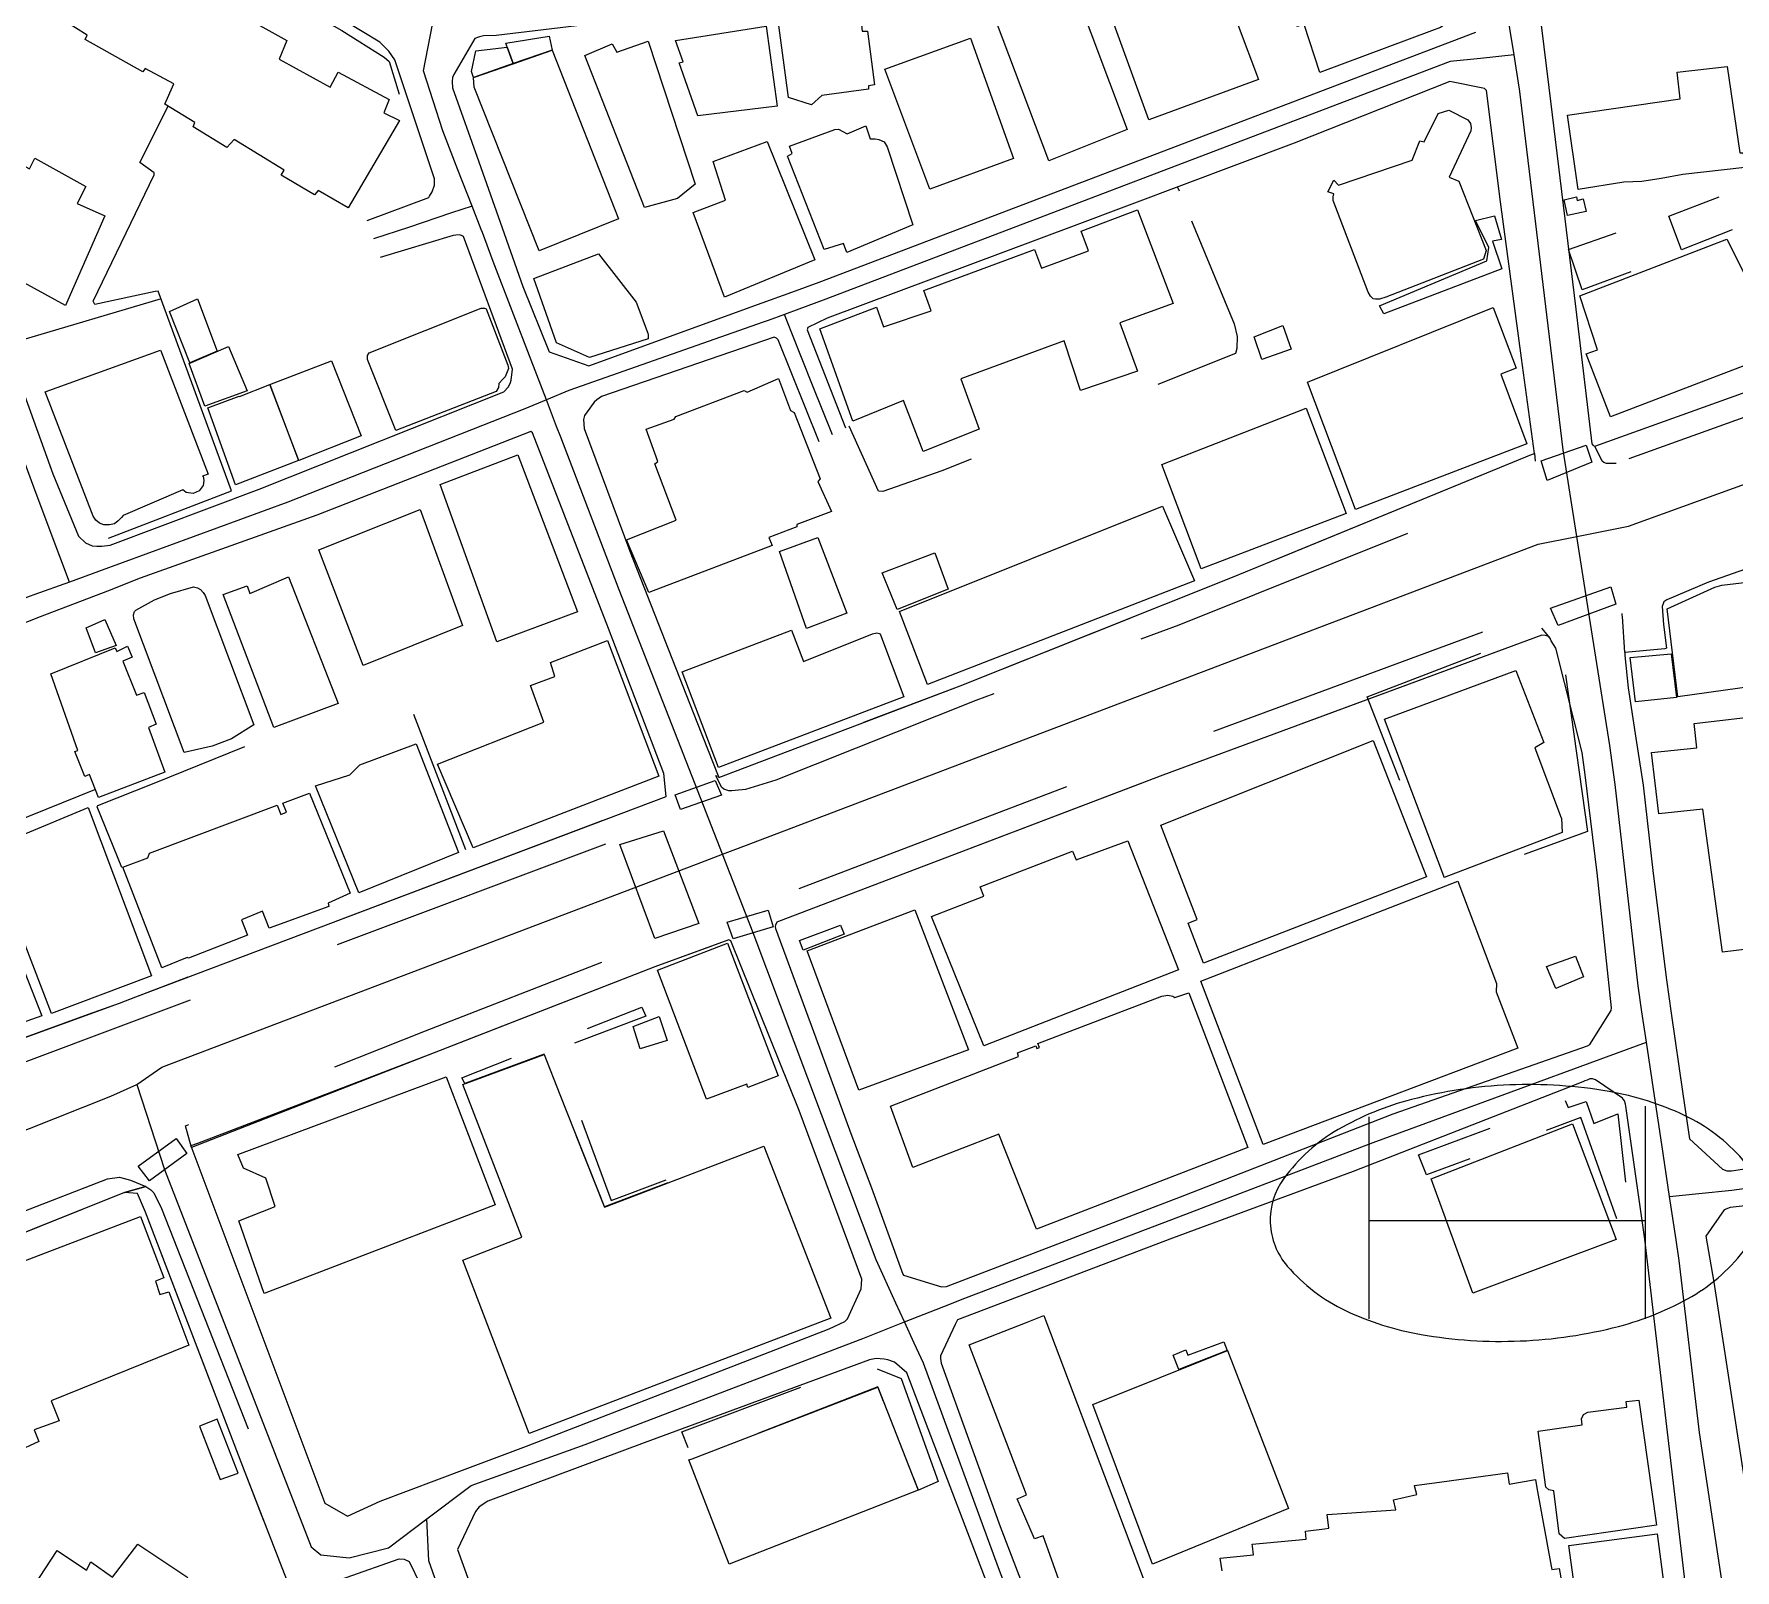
# Model space of a CAD drawing. Header units: millimetres. Extents: x 198785 to 203305, y 542885 to 545889.
# Drawn here: x 201039.1 to 201255.7, y 543061.4 to 543257 of the extents above; entities that cross this region are included whole.
import ezdxf

# ---------------------------------------------------------------- set-up
doc = ezdxf.new("R2010")
doc.units = ezdxf.units.MM
for name, pattern in [('FENCE_25K', [54.3, 28.7, -9.2, -16.4]), ('HIDDEN_BULD_25K', [28.8, 18.4, -10.4]), ('HIDDEN_IN_25K', [56.5, 36.5, -20])]:
    doc.linetypes.add(name, pattern=pattern)
for name, color, linetype in [('A0013114', 253, 'Continuous'), ('A0013117', 253, 'Continuous'), ('A0023214', 253, 'Continuous'), ('A0023217', 253, 'Continuous'), ('A0033324', 253, 'Continuous'), ('A0043325', 253, 'Continuous'), ('B0014111', 253, 'Continuous'), ('B0014112', 253, 'Continuous'), ('B0014113', 253, 'Continuous'), ('B0014115', 253, 'Continuous'), ('B0014116', 253, 'Continuous'), ('B0014118', 253, 'Continuous'), ('B0014511', 253, 'Continuous'), ('B0024120', 253, 'Continuous'), ('C0076117', 253, 'Continuous'), ('F0047224', 253, 'Continuous')]:
    doc.layers.add(name, color=color, linetype=linetype)

# ---------------------------------------------------------------- blocks, each defined once
blk = doc.blocks.new('B0014511')
at = {"layer": 'B0014511'}
blk.add_lwpolyline([(-31.17, -1.27, 0.169014), (-29, -6.77, 0.105159), (-21.57, -12.43, 0.067248), (-11.97, -15.47, 0.053397), (0.67, -16.3, 0.053397), (13.19, -14.44, 0.067248), (22.51, -10.63, 0.105159), (29.45, -4.38, 0.169014), (31.17, 1.27, 0.169014), (29, 6.77, 0.105159), (21.57, 12.43, 0.067248), (11.97, 15.47, 0.053397), (-0.67, 16.3, 0.053397), (-13.19, 14.44, 0.067248), (-22.51, 10.63, 0.105159), (-29.45, 4.38, 0.169014)], format="xyb", close=True, dxfattribs=at)
for points in [[(16.58, 13.62), (16.58, -13.46)], [(-18.64, 12.26), (-18.64, -13.46)], [(-18.64, -0.94), (16.58, -0.94)]]:
    blk.add_lwpolyline(points, dxfattribs=at)

msp = doc.modelspace()

# ---------------------------------------------------------------- linework, layer by layer
at = {"layer": 'A0013114'}
for points in [[(201237.9, 543204.53), (201258.96, 543212.08), (201269.59, 543216.37), (201271.02, 543217), (201271.82, 543217.5), (201272.31, 543217.99), (201272.82, 543218.74), (201273.15, 543219.39), (201273.18, 543219.82), (201273.29, 543220.59), (201273.3, 543220.9), (201273.02, 543226.31), (201271.32, 543249.03), (201268.18, 543278.81)], [(201109.08, 543207.93), (201109.16, 543206.78), (201114.99, 543191.15), (201123.54, 543169.42), (201126.32, 543162.34), (201157.06, 543174.02), (201191.76, 543187.82), (201229.83, 543203.44), (201230.19, 543203.6)], [(201009.39, 543119.04), (201009.64, 543119.04), (201024.47, 543124.35), (201046.06, 543132.18), (201050, 543133.61), (201052.09, 543134.42), (201119.62, 543159.92), (201119.34, 543162.85), (201112.28, 543181.31), (201102.58, 543206.22)], [(201295.36, 543118.33), (201294.93, 543119.89), (201289.92, 543141.27), (201285.33, 543165.38), (201280.63, 543189.41), (201279.55, 543191.29), (201278.77, 543191.85), (201276.53, 543192.9), (201273.96, 543192.98), (201271.05, 543192.76), (201269.44, 543192.38), (201257.82, 543189.12), (201252.39, 543187.18), (201247.05, 543184.95), (201246.69, 543184.68), (201246.45, 543184.11)], [(201231.13, 543180.44), (201182.88, 543162.63), (201133.94, 543143.99), (201133.73, 543143.89), (201133.54, 543143.54)], [(201127.85, 543141.55), (201127.59, 543141.64), (201118.17, 543138.21), (201090.08, 543127.27), (201059.93, 543115.73), (201059.08, 543115.43)], [(201052.3, 543109.34), (201050.64, 543109.47), (201026.85, 543099.97), (200993.03, 543086.72), (200967.52, 543076.89)]]:
    msp.add_lwpolyline(points, dxfattribs=at)
at = {"layer": 'A0013117'}
for points in [[(201081.53, 543233.26), (201089.41, 543236.18), (201089.49, 543236.35), (201089.84, 543236.9), (201090.11, 543237.75), (201090.11, 543238.14), (201090.1, 543238.56), (201085.08, 543253.72), (201084.32, 543254.8), (201083.16, 543255.97), (201076.42, 543260.05), (201040.03, 543280.85), (201038.82, 543281.31)], [(201268.18, 543278.81), (201267.83, 543279.1), (201267.28, 543279.12), (201252.34, 543277.29), (201232.11, 543274.89), (201229.49, 543272.27), (201229.4, 543271.94), (201231.08, 543258.11), (201232.04, 543250.2), (201235.47, 543221.95), (201237.52, 543204.8), (201237.7, 543204.59), (201237.9, 543204.53)], [(201118.19, 543259.21), (201097.99, 543256.82), (201096.35, 543256.77), (201095.85, 543256.64), (201095.7, 543256.58), (201095.24, 543256.42), (201092.6, 543251.84), (201092.43, 543251.47), (201092.36, 543250.94), (201092.43, 543250.14), (201095.76, 543240.73), (201098.48, 543233.05), (201101.38, 543224.85), (201104.73, 543216.55), (201109.78, 543214.74), (201131.84, 543222.76), (201135.62, 543224.13), (201139.12, 543225.41), (201222.74, 543257.24)], [(201230.19, 543203.6), (201228.57, 543215.72), (201225.86, 543235.61), (201224.1, 543249.81), (201223.84, 543250.07), (201219.41, 543250.95), (201199.59, 543243.09), (201171.6, 543232.57), (201140.11, 543220.81), (201137.68, 543219.63), (201137.56, 543219.33), (201142.46, 543206.84)], [(201033.87, 543222.09), (201041.51, 543201), (201044.78, 543193.04), (201045.65, 543192.21), (201046.51, 543191.82), (201047.1, 543191.77), (201047.77, 543191.77), (201048.82, 543191.9), (201067.78, 543199.04), (201098.94, 543211.44), (201099.55, 543212.07), (201099.81, 543212.64), (201099.86, 543212.92), (201100.04, 543214.34), (201093.81, 543231.23), (201093.57, 543231.34), (201093.29, 543231.42), (201092.85, 543231.4), (201092.51, 543231.34), (201083.19, 543228.54)], [(201139.12, 543205.06), (201133.89, 543218.06), (201133.67, 543218.26), (201133.36, 543218.41), (201111.37, 543210.86), (201110.8, 543210.42), (201110.45, 543210.12), (201109.56, 543208.87), (201109.21, 543208.42), (201109.08, 543207.93)], [(201102.58, 543206.22), (201102.4, 543206.39), (201075.12, 543195.72), (201052.65, 543187.69), (201048.46, 543186.07), (201039.9, 543182.77), (201036.45, 543181.44)], [(201246.45, 543184.11), (201246.64, 543181.82), (201247.01, 543178.78), (201246.79, 543178.71), (201241.73, 543178.26), (201241.71, 543177.88), (201242.14, 543173.74), (201243.12, 543167.33), (201244.07, 543161.35), (201245.32, 543150.09), (201247, 543136.56), (201247.61, 543132.34), (201249.11, 543122.04), (201249.94, 543116.32), (201254.16, 543112.45), (201254.71, 543112.24), (201255.3, 543112.24), (201295.36, 543118.33)], [(201133.54, 543143.54), (201133.52, 543143.37), (201133.54, 543143.09), (201138.67, 543129.2), (201143.13, 543116.98), (201145.77, 543110.06), (201149.76, 543099.09), (201149.84, 543098.95), (201154.67, 543097.49), (201155.32, 543097.52), (201185.69, 543109.13), (201212.22, 543119.52), (201236.95, 543128.15), (201237.24, 543128.32), (201239.96, 543132.66), (201240.03, 543133.01), (201238.19, 543150.19), (201237.37, 543156.79), (201236.66, 543162.66), (201236.29, 543165.52), (201232.92, 543178.78), (201232.35, 543179.74), (201232.21, 543180.04), (201231.9, 543180.31), (201231.56, 543180.42), (201231.13, 543180.44)], [(201059.08, 543115.43), (201076.16, 543069.95), (201079.05, 543068.28), (201083.18, 543070.18), (201094.01, 543074.26), (201101.82, 543077.2), (201140.38, 543092.13), (201142.39, 543093.06), (201142.7, 543093.39), (201144.44, 543097.24), (201144.51, 543097.8), (201144.54, 543098.46), (201136.57, 543119.94), (201127.85, 543141.55)], [(201237.24, 543123.94), (201236.92, 543123.8), (201236.6, 543123.7), (201236.35, 543123.59), (201207.11, 543112.15), (201184.11, 543103.68), (201156.73, 543093.27), (201156.42, 543092.7), (201154.58, 543088.67), (201154.56, 543088.37), (201154.64, 543087.76), (201162.15, 543066.94), (201170.62, 543044.91)], [(201249.38, 543059.81), (201244.25, 543103.55), (201241.83, 543120.5), (201241.79, 543120.72), (201241.67, 543121.14), (201241.42, 543121.49), (201237.99, 543123.84), (201237.61, 543123.94), (201237.24, 543123.94)], [(201296.93, 543112.73), (201265.86, 543108.78), (201255.13, 543107.57), (201254.36, 543107.28), (201252.04, 543103.94), (201253.04, 543098.08), (201257.29, 543070.54), (201259.84, 543055.94), (201260.78, 543049.78), (201262.01, 543041.65), (201262.13, 543040.8), (201263.88, 543028.22), (201265.8, 543014.09), (201266.69, 543008.45), (201267.12, 543007.18), (201267.75, 543006.29), (201268.03, 543005.9), (201268.39, 543005.54), (201268.62, 543005.29), (201269, 543005.07), (201269.51, 543004.81)], [(201058.8, 542994.32), (201103.95, 543012.08), (201104.59, 543012.44), (201105.06, 543012.88), (201105.54, 543016.15), (201105.51, 543016.94), (201098.39, 543034.87), (201098.15, 543035.13), (201097.57, 543035.15), (201093.83, 543036.84), (201090.64, 543046.33), (201085.35, 543058.28), (201084.97, 543058.36), (201084.52, 543058.4), (201073.29, 543055.05), (201065.72, 543074.61), (201053.3, 543107), (201052.3, 543109.34)], [(201146.35, 543088.34), (201145.52, 543088.16), (201116.8, 543077.62), (201096.92, 543070.19), (201095.82, 543069.46), (201095.32, 543068.85), (201093.04, 543064.01), (201096.64, 543054.06)], [(201161.73, 543056.46), (201151.76, 543082.64), (201150.26, 543086.54), (201148.72, 543087.89), (201147.87, 543088.16), (201147.4, 543088.28), (201146.35, 543088.34)]]:
    msp.add_lwpolyline(points, dxfattribs=at)
at = {"layer": 'A0023214'}
msp.add_lwpolyline([(200888.35, 543063.49), (200915.35, 543073.27), (200947.72, 543084.99), (200952.59, 543086.48), (200956.6, 543087.71), (200957.51, 543087.99), (200961.96, 543088.82), (200982.78, 543096.09), (201008.46, 543105.59), (201011.19, 543106.84), (201014.06, 543107.92), (201048.9, 543121.77), (201052.21, 543123.23), (201055.4, 543125.43), (201123.48, 543151.3), (201126.79, 543152.55), (201129.52, 543153.59), (201230.66, 543192.02), (201235.61, 543193.01), (201242.18, 543194.32), (201275.84, 543206.51), (201292.2, 543212.44)], dxfattribs=at)
at = {"layer": 'A0023217'}
for points in [[(201227.61, 543254.33), (201227.08, 543257.69), (201226.88, 543258.94), (201224.64, 543272.01), (201223.99, 543275.84)], [(201094.92, 543235.08), (201093.1, 543239.71), (201091.16, 543244.68), (201088.72, 543252.33), (201089.88, 543258.23)], [(201227.61, 543254.33), (201223.35, 543253.9), (201219.45, 543253.49), (201139.61, 543223.11), (201136.5, 543221.96), (201134.7, 543221.3)], [(201244.47, 543128.64), (201243.9, 543132.5), (201243.4, 543135.8), (201240.47, 543161.45), (201239.8, 543166.42), (201237.36, 543181.93), (201235.61, 543193.01), (201233.87, 543204.04), (201228.29, 543250.02), (201228.26, 543250.23), (201227.61, 543254.33)], [(201094.92, 543235.08), (201092.3, 543234.21), (201086.81, 543232.38), (201082.36, 543230.9)], [(201104.36, 543210.43), (201102.43, 543215.47), (201097.6, 543228.04), (201096.23, 543231.71), (201096.07, 543232.11), (201094.92, 543235.08)], [(201043.62, 543187.22), (201042.4, 543190.45), (201039.24, 543198.84), (201031.32, 543220.41), (201030.71, 543221.47), (201030.37, 543221.86), (201010.93, 543231.79), (201009.14, 543233.12), (201005.41, 543233.01)], [(201134.7, 543221.3), (201132.62, 543220.53), (201131.98, 543220.29), (201107.21, 543211.62), (201104.36, 543210.43)], [(201140.79, 543205.95), (201138.27, 543212.3), (201135.64, 543218.91), (201134.7, 543221.3)], [(201104.36, 543210.43), (201101.62, 543209.29), (201071.45, 543197.38), (201047.32, 543188.57), (201043.62, 543187.22)], [(201149.98, 543093), (201148.88, 543095.4), (201146.36, 543100.9), (201130.69, 543142.54), (201126.79, 543152.55), (201123.31, 543161.46), (201113.64, 543186.23), (201106.19, 543205.66), (201105.67, 543207.03), (201104.36, 543210.43)], [(201043.62, 543187.22), (201039.11, 543185.57), (201038.63, 543185.4), (200994.99, 543169.11), (200992.69, 543168.04), (200988.18, 543165.94)], [(201149.98, 543093), (201155.75, 543095.27), (201157.32, 543095.89), (201184.9, 543106.4), (201209.67, 543115.84), (201240.67, 543127.24), (201244.47, 543128.64)], [(201247.42, 543108.97), (201246.43, 543115.59), (201245.5, 543121.78), (201244.47, 543128.64)], [(201247.42, 543108.97), (201251.12, 543109.36), (201255.34, 543109.8), (201282.94, 543113.59), (201296.18, 543115.41), (201311.75, 543117.81), (201327.69, 543120.49), (201358.75, 543124.93), (201366.59, 543125.93), (201370.22, 543126.46), (201374.77, 543128.14)], [(201052.21, 543123.23), (201055.74, 543112.43), (201074.43, 543064.39), (201075.64, 543063.34), (201079.27, 543062.98), (201084.26, 543064.23), (201089.12, 543067.93)], [(201256.65, 543045.36), (201255.68, 543049.42), (201255.64, 543049.68), (201251.21, 543078.94), (201248.64, 543100.81), (201248.24, 543103.48), (201247.42, 543108.97)], [(201089.12, 543067.93), (201094.79, 543072.17), (201109.31, 543077.41), (201143.43, 543090.41), (201144.66, 543090.9), (201149.98, 543093)], [(201172.92, 543033.1), (201171.84, 543035.89), (201168.61, 543044.23), (201161.94, 543061.7), (201152.38, 543087.76), (201151.21, 543090.32), (201149.98, 543093)], [(201110.07, 543012.59), (201107.8, 543017.77), (201100.71, 543035.99), (201097.68, 543039.14), (201089.38, 543062.58), (201089.12, 543067.93)]]:
    msp.add_lwpolyline(points, dxfattribs=at)
at = {"layer": 'A0033324', "linetype": 'HIDDEN_IN_25K', "flags": 128}
for points in [[(201240.6, 543202.31), (201239.61, 543202.3), (201239.4, 543202.3), (201239.02, 543202.45), (201238.81, 543202.59), (201237.9, 543204.53), (201258.96, 543212.08), (201269.59, 543216.37), (201271.02, 543217), (201271.82, 543217.5), (201272.31, 543217.99), (201272.82, 543218.74), (201273.15, 543219.39), (201273.18, 543219.82), (201273.29, 543220.59), (201273.3, 543220.9), (201273.02, 543226.31), (201271.32, 543249.03), (201268.18, 543278.81), (201267.83, 543279.1), (201270.05, 543279.15), (201270.35, 543279.06), (201271.52, 543278.75), (201271.98, 543278.29), (201272.19, 543277.8), (201272.34, 543277.48), (201275.2, 543250.37), (201275.3, 543249.39), (201277.01, 543226.56), (201277.31, 543220.9), (201277.27, 543220.21), (201277.16, 543219.39), (201277.07, 543218.27), (201276.91, 543217.96), (201276.1, 543217.01), (201275.03, 543216.09), (201273.7, 543215.14), (201272.43, 543214.34), (201270.75, 543213.6), (201260.02, 543209.28), (201257.46, 543208.36), (201240.6, 543202.31)], [(201159.05, 543172.13), (201133.58, 543161.99), (201131.37, 543161.29), (201129.71, 543160.82), (201128.43, 543160.67), (201127.98, 543160.63), (201127.6, 543160.65), (201126.95, 543160.84), (201126.65, 543161.09), (201125.94, 543162.57), (201126.32, 543162.34), (201157.06, 543174.02), (201191.76, 543187.82), (201229.83, 543203.44), (201230.19, 543203.6), (201230.41, 543201.57), (201230.49, 543200.81), (201230.48, 543200.6), (201230.25, 543200.41), (201216.21, 543194.29), (201184.9, 543181.72), (201179.51, 543179.72), (201159.05, 543172.13)], [(201283.88, 543193.79), (201284.43, 543190.83), (201289.26, 543166.14), (201293.84, 543142.1), (201299.86, 543120.81), (201299.78, 543119.98), (201299.37, 543119.8), (201295.36, 543118.33), (201294.93, 543119.89), (201289.92, 543141.27), (201285.33, 543165.38), (201280.63, 543189.41), (201279.55, 543191.29), (201278.77, 543191.85), (201276.53, 543192.9), (201273.96, 543192.98), (201271.05, 543192.76), (201269.44, 543192.38), (201257.82, 543189.12), (201252.39, 543187.18), (201247.05, 543184.95), (201246.69, 543184.68), (201246.45, 543184.11), (201246.64, 543181.82), (201247.01, 543178.78), (201246.79, 543178.71), (201241.73, 543178.26), (201241.4, 543182.81), (201241.37, 543183.02), (201241.33, 543183.68), (201241.3, 543184.46), (201241.37, 543184.88), (201241.57, 543185.35), (201241.9, 543185.8), (201242.61, 543186.38), (201243.77, 543187.08), (201245.21, 543187.64), (201251.31, 543189.98), (201256.35, 543191.78), (201256.91, 543191.98), (201268.69, 543195.29), (201270.59, 543195.74), (201276.9, 543196.6), (201279.17, 543196.54), (201281.31, 543196.17), (201283.05, 543195.19), (201283.88, 543193.79)], [(201231.09, 543181.35), (201232.21, 543180.04), (201231.9, 543180.31), (201231.56, 543180.42), (201231.13, 543180.44), (201182.88, 543162.63), (201133.94, 543143.99), (201133.73, 543143.89), (201133.55, 543145.9), (201133.81, 543146.61), (201134.02, 543147.03), (201135.26, 543147.71), (201181.81, 543165.43), (201227.5, 543182.29), (201229.11, 543182.49), (201229.75, 543182.44), (201230.72, 543181.77), (201230.9, 543181.56), (201231.09, 543181.35)], [(201047.1, 543129.53), (201012.72, 543116.56), (201010.91, 543117.66), (201009.64, 543119.04), (201024.47, 543124.35), (201050, 543133.61), (201052.09, 543134.42), (201119.62, 543159.92), (201119.81, 543159.27), (201119.9, 543158.51), (201119.92, 543158.04), (201119.88, 543157.66), (201119.81, 543157.32), (201119.56, 543156.9), (201119.15, 543156.57), (201047.1, 543129.53)], [(201090.08, 543127.27), (201059.16, 543115.23), (201058.4, 543117.97), (201071.25, 543123.05), (201088.98, 543130.06), (201117.11, 543141.02), (201122.66, 543143.04), (201124.14, 543143.41), (201125.18, 543143.43), (201126.14, 543143.27), (201126.55, 543143), (201127.15, 543142.61), (201127.59, 543141.64), (201118.17, 543138.21), (201090.08, 543127.27)], [(201053.34, 543110.25), (201051.71, 543109.78), (201050.64, 543109.47), (201026.85, 543099.97), (200993.03, 543086.72), (200967.52, 543076.89), (200965.65, 543075.61), (200965.84, 543077.26), (200966.22, 543078.19), (200966.78, 543078.97), (200967.48, 543079.77), (200968.76, 543080.78), (200976.64, 543083.89), (201006.1, 543094.96), (201030.9, 543104.43), (201048.48, 543111.23), (201049.98, 543111.42), (201051.38, 543111.06), (201053.34, 543110.25)], [(201050.64, 543109.47), (201051.71, 543109.78), (201053.34, 543110.25), (201053.98, 543109.82), (201054.38, 543109.46), (201055.36, 543107.46), (201070.74, 543068.23), (201070.75, 543067.25), (201070.55, 543066.3), (201069.77, 543064.16), (201065.72, 543074.61), (201053.3, 543107), (201052.3, 543109.34), (201050.64, 543109.47)], [(201086.91, 543062.5), (201090.12, 543055.86), (201097.57, 543035.15), (201093.83, 543036.84), (201090.64, 543046.33), (201085.35, 543058.28), (201084.97, 543058.36), (201084.52, 543058.4), (201073.29, 543055.05), (201072.12, 543058.07), (201085.63, 543062.84), (201086.24, 543062.8), (201086.91, 543062.5)]]:
    msp.add_lwpolyline(points, dxfattribs=at)
at = {"layer": 'A0043325'}
for points in [[(201237.53, 543202.47), (201231.83, 543200.14), (201231.04, 543202.63), (201236.8, 543204.63), (201237.53, 543202.47)], [(201240.57, 543184.39), (201233.22, 543181.7), (201232.25, 543183.91), (201239.95, 543186.6), (201240.57, 543184.39)], [(201126.65, 543160.09), (201121.43, 543158.27), (201120.75, 543160.14), (201125.87, 543161.95), (201126.65, 543160.09)], [(201123.79, 543143.72), (201118.19, 543141.82), (201113.73, 543153.81), (201119.28, 543155.53), (201123.79, 543143.72)], [(201133.25, 543143.32), (201128.17, 543141.78), (201127.38, 543143.92), (201132.6, 543145.42), (201133.25, 543143.32)], [(201058.59, 543114.47), (201053.8, 543110.97), (201052.39, 543112.86), (201057.2, 543116.38), (201058.59, 543114.47)]]:
    msp.add_lwpolyline(points, dxfattribs=at)
at = {"layer": 'B0014111'}
for points in [[(201219.15, 543258.45), (201218.23, 543257.84), (201217.09, 543257.4), (201202.87, 543252.08), (201200.86, 543258.19), (201199.96, 543257.96), (201197.48, 543264.61), (201197.88, 543265.01), (201197.61, 543266.58), (201220.48, 543269.23), (201221.39, 543262.82), (201221.4, 543262.07), (201221.23, 543261.18), (201220.76, 543260.21), (201220.1, 543259.3), (201219.15, 543258.45)], [(201195.04, 543251.21), (201181.08, 543246.05), (201174.99, 543262.91), (201186.25, 543264.47), (201187.25, 543265.04), (201189.88, 543265.02), (201195.04, 543251.21)], [(201178.32, 543244.85), (201168.36, 543240.87), (201161.56, 543258.83), (201171.44, 543263.19), (201178.32, 543244.85)], [(201133.75, 543247.82), (201123.65, 543246.56), (201121.27, 543253.31), (201121.79, 543253.46), (201120.79, 543256.17), (201132.36, 543257.98), (201133.75, 543247.82)], [(201163.86, 543241.16), (201153.19, 543237.24), (201147.47, 543252.53), (201158.36, 543256.48), (201163.86, 543241.16)], [(201105.11, 543254.96), (201113.54, 543233.46), (201103.44, 543229.4), (201095.15, 543250.23), (201095.09, 543251.45), (201100.15, 543253.22), (201105.11, 543254.96)], [(201254.73, 543252.85), (201256.35, 543241.85), (201256.77, 543241.86), (201257.01, 543240.02), (201249.09, 543239.13), (201246.33, 543238.59), (201243.9, 543238.23), (201241.58, 543238.15), (201235.79, 543237.18), (201234.4, 543246.65), (201248.78, 543248.73), (201248.4, 543252.13), (201254.73, 543252.85)], [(201145.03, 543245.32), (201145.6, 543243.63), (201146.22, 543243.66), (201146.72, 543243.58), (201147.37, 543243.26), (201147.77, 543242.63), (201151.05, 543232.69), (201142.61, 543229.16), (201142.19, 543230.34), (201139.73, 543229.55), (201135.07, 543241.44), (201135.67, 543241.78), (201135.34, 543242.7), (201141.12, 543244.84), (201141.56, 543244.87), (201142.66, 543244.3), (201145.03, 543245.32)], [(201222.12, 543244.66), (201219.33, 543238.77), (201220.58, 543238.27), (201224.07, 543229.45), (201223.7, 543228.32), (201211.28, 543223.5), (201210.48, 543223.24), (201209.97, 543223.22), (201209.68, 543223.28), (201209.32, 543223.62), (201209.02, 543224.14), (201204.55, 543235.81), (201204.58, 543236.26), (201204.67, 543236.65), (201203.9, 543236.89), (201204.65, 543238.39), (201205.23, 543237.74), (201214.61, 543240.92), (201215.59, 543243.4), (201216.14, 543243.25), (201217.92, 543246.89), (201219.32, 543247.31), (201221.7, 543246.05), (201222.04, 543245.59), (201222.16, 543245.06), (201222.12, 543244.66)], [(201138.56, 543228.23), (201127.07, 543223.51), (201123.05, 543234.28), (201127.17, 543235.86), (201125.62, 543240.75), (201132.47, 543243.33), (201138.56, 543228.23)], [(201226.03, 543227.1), (201211.01, 543221.37), (201210.49, 543222.39), (201224.12, 543228.11), (201224.38, 543229.82), (201222.69, 543233.26), (201225.13, 543233.86), (201226.02, 543230.82), (201224.86, 543230.6), (201226.03, 543227.1)], [(201254.7, 543230.87), (201257, 543226.35), (201258.83, 543227.09), (201259.97, 543224.2), (201258.13, 543223.17), (201260.64, 543216.19), (201239.89, 543208.26), (201236.78, 543216.27), (201238.23, 543216.79), (201235.98, 543223.65), (201254.7, 543230.87)], [(201117.32, 543218.18), (201109.85, 543215.82), (201105.67, 543217.66), (201102.75, 543225.86), (201111.01, 543228.99), (201115.8, 543222.86), (201117.3, 543218.92), (201117.31, 543218.7), (201117.32, 543218.18)], [(201062.44, 543216.6), (201058.96, 543215.11), (201056.36, 543221.67), (201059.92, 543223.27), (201062.44, 543216.6)], [(201097.96, 543211.47), (201085.19, 543206.52), (201081.59, 543215.57), (201081.6, 543216.07), (201081.8, 543216.41), (201096.07, 543222.09), (201096.48, 543222.07), (201096.68, 543222), (201099.46, 543214.82), (201099.52, 543214.42), (201099.13, 543213.35), (201098.86, 543213.1), (201098.31, 543212.51), (201098.26, 543211.98), (201097.96, 543211.47)], [(201229.25, 543204.83), (201207.4, 543196.45), (201201.29, 543212.65), (201224.96, 543222.18), (201227.88, 543214.43), (201225.92, 543213.68), (201229.25, 543204.83)], [(201066.27, 543211.56), (201060.87, 543209.62), (201058.88, 543215.06), (201063.87, 543217.19), (201066.27, 543211.56)], [(201061.3, 543200.97), (201060.59, 543200.68), (201060.65, 543200.7), (201060.74, 543200.13), (201060.65, 543199.5), (201060.14, 543198.81), (201059.36, 543198.5), (201058.48, 543198.6), (201058.06, 543198.97), (201050.47, 543195.71), (201050.27, 543195.42), (201049.82, 543194.99), (201049.36, 543194.64), (201048.74, 543194.5), (201048.01, 543194.52), (201047.45, 543194.71), (201046.98, 543195.1), (201046.66, 543195.62), (201040.55, 543211.42), (201055.24, 543216.74), (201055.27, 543216.66), (201061.3, 543200.97)], [(201080.79, 543205.83), (201072.82, 543202.69), (201069.15, 543212.35), (201077, 543215.4), (201080.79, 543205.83)], [(201133.94, 543213.12), (201135.44, 543209.07), (201135.91, 543208.81), (201139.24, 543200.36), (201138.94, 543200.04), (201140.67, 543196.19), (201136.28, 543194.54), (201136.27, 543194.26), (201132.7, 543192.9), (201133.13, 543191.86), (201117.4, 543185.88), (201114.59, 543192.6), (201120.89, 543195.11), (201118.19, 543202.28), (201118.54, 543202.57), (201117.07, 543206.67), (201120.66, 543207.94), (201120.85, 543208.28), (201129.54, 543211.62), (201129.93, 543211.41), (201133.94, 543213.12)], [(201069.13, 543212.35), (201072.8, 543202.68), (201064.78, 543199.59), (201061.23, 543209.38), (201065.26, 543210.88), (201065.27, 543210.85), (201069.13, 543212.35)], [(201206.23, 543195.93), (201187.76, 543188.9), (201182.76, 543202.17), (201201.14, 543209.36), (201206.23, 543195.93)], [(201108.34, 543183.44), (201098.06, 543179.61), (201090.84, 543199.64), (201100.75, 543203.42), (201108.34, 543183.44)], [(201186.91, 543187.38), (201152.92, 543174.16), (201149.32, 543183.46), (201182.85, 543196.87), (201186.91, 543187.38)], [(201142.61, 543183.25), (201137.5, 543181.3), (201134.04, 543191.11), (201138.93, 543192.9), (201142.61, 543183.25)], [(201280.03, 543177.02), (201248.47, 543172.58), (201247.12, 543183.81), (201253.16, 543186.55), (201254.08, 543186.83), (201259.44, 543187.47), (201259.4, 543188.16), (201269.4, 543189.25), (201269.21, 543191.23), (201275.4, 543192.02), (201276.21, 543191.94), (201276.98, 543191.63), (201277.51, 543191.23), (201277.98, 543190.61), (201278.19, 543190.01), (201278.31, 543189.38), (201280.03, 543177.02)], [(201155.54, 543186.31), (201149.05, 543183.74), (201147.11, 543188.38), (201153.84, 543190.95), (201155.54, 543186.31)], [(201071.53, 543187.88), (201077.84, 543171.74), (201069.65, 543168.71), (201063.19, 543185.63), (201066.26, 543186.75), (201066.59, 543185.77), (201071.53, 543187.88)], [(201135.58, 543181.07), (201137.12, 543177.08), (201145.9, 543180.63), (201146.47, 543180.77), (201146.81, 543180.65), (201146.93, 543180.49), (201149.91, 543172.62), (201126.28, 543163.62), (201121.65, 543175.8), (201135.58, 543181.07)], [(201051.03, 543179.05), (201051.63, 543177.67), (201050.44, 543177.14), (201052.18, 543172.8), (201053.16, 543173.16), (201054.69, 543169.1), (201053.68, 543168.68), (201055.79, 543163), (201047.32, 543159.78), (201046.19, 543162.71), (201045.6, 543162.47), (201044.31, 543165.63), (201044.69, 543165.75), (201041.27, 543175.52), (201049.43, 543178.83), (201049.66, 543178.37), (201051.03, 543179.05)], [(201118.7, 543162.5), (201095.04, 543153.36), (201090.48, 543164.03), (201104.06, 543169.36), (201102.35, 543174.04), (201105.45, 543175.2), (201104.88, 543176.98), (201112.16, 543179.76), (201118.7, 543162.5)], [(201248.3, 543172.5), (201243.09, 543171.96), (201242.41, 543177.59), (201247.61, 543178.09), (201248.3, 543172.5)], [(201233.72, 543155.31), (201218.71, 543149.58), (201218.65, 543149.75), (201211.11, 543169.75), (201227.83, 543175.97), (201231.39, 543166.78), (201230.27, 543166.12), (201233.61, 543157.21), (201233.63, 543157.15), (201233.72, 543155.31)], [(201278.67, 543172.92), (201282.9, 543141.43), (201270.42, 543139.86), (201270.14, 543142.05), (201254.15, 543140.07), (201251.64, 543158.29), (201246.03, 543157.7), (201245.12, 543165.5), (201250.89, 543166.11), (201250.56, 543169.2), (201257.08, 543169.97), (201257.34, 543167.66), (201266.12, 543168.93), (201265.82, 543171.27), (201278.67, 543172.92)], [(201093.19, 543152.8), (201080.46, 543147.63), (201074.98, 543161.28), (201079.34, 543162.68), (201080.62, 543163.93), (201087.78, 543166.62), (201093.19, 543152.8)], [(201216.46, 543149.68), (201188.06, 543138.68), (201186.11, 543143.8), (201187.23, 543144.23), (201182.62, 543156.27), (201209.66, 543167.05), (201216.46, 543149.68)], [(201074.18, 543160.34), (201079.38, 543147.58), (201076.57, 543146.33), (201076.66, 543145.89), (201069.07, 543143.14), (201068.19, 543145.3), (201065.55, 543144.22), (201066.3, 543142.24), (201058.77, 543139.33), (201058.63, 543139.39), (201055.37, 543138.11), (201050.44, 543150.9), (201053.62, 543152.12), (201053.83, 543152.69), (201070.1, 543158.79), (201070.56, 543157.61), (201071.27, 543157.92), (201070.79, 543159.07), (201074.18, 543160.34)], [(201046.02, 543158.5), (201054.06, 543137.09), (201041.36, 543132.27), (201033.18, 543153.4), (201035.86, 543154.4), (201035.65, 543154.99), (201037.29, 543155.69), (201037.57, 543155), (201046.02, 543158.5)], [(201178.41, 543154.28), (201184.85, 543137.86), (201160.09, 543128.15), (201153.42, 543144.62), (201160.06, 543147.22), (201159.61, 543148.41), (201171.39, 543152.95), (201171.83, 543151.84), (201178.41, 543154.28)], [(201228.07, 543127.85), (201195.65, 543115.6), (201187.71, 543136.38), (201220.44, 543149.11), (201225.35, 543136.08), (201225.31, 543135.03), (201228.07, 543127.85)], [(201040.12, 543131.99), (201024.64, 543126.51), (201019.72, 543138.78), (201019.72, 543139.35), (201019.98, 543139.57), (201034.93, 543145.17), (201040.12, 543131.99)], [(201158.14, 543127.66), (201144.17, 543122.52), (201137.59, 543140.26), (201151.3, 543145.46), (201158.14, 543127.66)], [(201133.88, 543124.34), (201130.01, 543122.87), (201129.88, 543123.3), (201124.76, 543121.35), (201118.53, 543137.81), (201127.44, 543141.25), (201133.88, 543124.34)], [(201186.17, 543134.93), (201193.7, 543115.21), (201166.78, 543104.81), (201161.99, 543116.91), (201151.05, 543112.69), (201148.18, 543120.47), (201164.51, 543126.82), (201164.37, 543127.28), (201166.69, 543128.18), (201166.84, 543127.82), (201167.16, 543127.95), (201166.94, 543128.47), (201182.75, 543134.49), (201183.51, 543134.62), (201184.17, 543134.48), (201184.4, 543134.31), (201186.17, 543134.93)], [(201106.1, 543121.97), (201111.75, 543107.61), (201114.8, 543108.78), (201132.07, 543115.38), (201140.58, 543093.48), (201102.19, 543078.8), (201093.74, 543100.87), (201101.25, 543103.78), (201093.73, 543123.23), (201104.1, 543127.05), (201106.1, 543121.97)], [(201097.85, 543107.91), (201068.41, 543096.63), (201065.21, 543105.86), (201069.83, 543107.7), (201068.63, 543111.32), (201065.79, 543112.6), (201065.05, 543114.31), (201091.61, 543124.22), (201097.85, 543107.91)], [(201240.63, 543103.5), (201222.37, 543096.65), (201217.03, 543111.22), (201235.04, 543118.22), (201240.63, 543103.5)], [(201177.1, 543069.02), (201180.5, 543060.04), (201182.17, 543055.63), (201172.55, 543051.91), (201171, 543056.27), (201170.26, 543058.37), (201167.63, 543065.77), (201166.65, 543065.42), (201166.52, 543065.37), (201164.31, 543070.47), (201164.75, 543070.66), (201165.52, 543070.98), (201158.21, 543090.07), (201165.39, 543092.9), (201167.72, 543093.82), (201167.97, 543093.15), (201177.1, 543069.02)], [(201198.87, 543069.23), (201181.56, 543062.15), (201173.98, 543082.5), (201191.1, 543089.37), (201198.87, 543069.23)], [(201146.58, 543084.71), (201151.72, 543071.58), (201127.65, 543062.16), (201122.49, 543075.43), (201122.92, 543075.59), (201122.93, 543075.58), (201146.58, 543084.71)], [(201245.76, 543067.11), (201234.05, 543065.41), (201233.36, 543066.03), (201232.66, 543071.49), (201232.05, 543071.64), (201231.64, 543071.98), (201230.67, 543079.08), (201236.26, 543079.9), (201236.2, 543080.65), (201236.46, 543081.21), (201236.99, 543081.5), (201241.95, 543082.17), (201241.87, 543082.86), (201243.51, 543083.04), (201245.76, 543067.11)], [(201190.42, 543061.32), (201190.19, 543062.93), (201194.43, 543063.35), (201194.29, 543064.45), (201194.26, 543064.69), (201196.11, 543064.87), (201201.14, 543065.35), (201201.04, 543066.38), (201203.48, 543066.67), (201204.03, 543066.74), (201203.8, 543068.49), (201204.45, 543068.53), (201212.54, 543069.07), (201212.27, 543070.34), (201215.24, 543071.02), (201214.99, 543071.98), (201214.93, 543072.2), (201218.39, 543072.66), (201226.77, 543073.79)], [(201226.77, 543073.79), (201226.99, 543072.33), (201230.07, 543072.89), (201230.33, 543072.94), (201230.52, 543071.89), (201232.32, 543061.9), (201232.4, 543061.49), (201233.36, 543061.6), (201235.44, 543049.96)], [(201246.25, 543050.54), (201236.68, 543049.38), (201234.58, 543064.53), (201245.85, 543066.04), (201247.48, 543053.4), (201245.94, 543052.67), (201246.25, 543050.54)]]:
    msp.add_lwpolyline(points, dxfattribs=at)
at = {"layer": 'B0014112'}
msp.add_lwpolyline([(201144.27, 543260.22), (201144.6, 543257.35), (201145.25, 543257.34), (201146.17, 543250.53), (201145.37, 543250.42), (201145.41, 543249.97), (201139.44, 543249.17), (201138.14, 543247.98), (201135.19, 543248.9), (201133.89, 543258.71), (201134.19, 543259.16), (201134.96, 543259.72), (201135.72, 543259.88), (201136.48, 543259.65), (201137.01, 543259.17), (201137.01, 543259.48), (201144.27, 543260.22)], dxfattribs=at)
at = {"layer": 'B0014113'}
for points in [[(201064.51, 543259.97), (201071.32, 543256.16), (201070.32, 543253.8), (201076.85, 543250.25), (201077.83, 543252.15), (201084.33, 543248.67), (201083.68, 543246.95), (201085.64, 543245.99), (201079.13, 543234.86), (201075.28, 543237.09), (201074.83, 543236.5), (201070.6, 543239.03), (201070.98, 543239.64), (201064.61, 543243.58), (201063.65, 543242.53), (201059.37, 543245.16), (201059.6, 543245.75), (201055.78, 543248.08), (201056.9, 543250.67), (201053.26, 543252.61), (201052.97, 543252.17), (201045.63, 543256.32), (201045.89, 543256.84), (201041.41, 543259.67)], [(201117.32, 543256.09), (201123.31, 543237.87), (201121.06, 543236.07), (201116.85, 543234.92), (201109.25, 543254.26), (201112.73, 543255.74), (201113.32, 543254.69), (201117.32, 543256.09)], [(201024.43, 543249.59), (201031.03, 543245.79), (201030.21, 543244.29), (201038.54, 543239.82), (201039.2, 543241.2), (201045.7, 543237.58), (201044.6, 543235.42), (201048.12, 543233.83), (201043.12, 543222.42), (201037.85, 543225.3), (201037.5, 543224.82), (201030.18, 543229.06), (201030.58, 543229.73), (201025.68, 543232.4), (201025.32, 543231.79), (201018.19, 543235.93), (201018.36, 543236.38), (201014.15, 543238.83), (201020, 543249.31), (201023.37, 543247.5), (201024.43, 543249.59)], [(201179.65, 543234.63), (201184.21, 543222.68), (201177.41, 543220.24), (201179.64, 543214.07), (201172.39, 543211.61), (201170.32, 543217.95), (201157.13, 543213.09), (201159.47, 543206.68), (201152.34, 543203.85), (201149.86, 543210.32), (201143.38, 543207.71), (201139.19, 543219.46), (201146.42, 543222.2), (201147.3, 543219.7), (201153.36, 543221.77), (201152.45, 543224.34), (201166.53, 543229.56), (201167.44, 543227.2), (201173.41, 543229.41), (201172.48, 543231.89), (201179.65, 543234.63)], [(201093.67, 543181.67), (201081.04, 543176.6), (201075.37, 543191.32), (201088.28, 543196.44), (201093.67, 543181.67)], [(201061.79, 543166.33), (201058.23, 543165.51), (201051.82, 543182.52), (201051.79, 543183.05), (201051.89, 543183.45), (201052.1, 543183.64), (201054.46, 543184.95), (201056.51, 543185.77), (201059.44, 543186.6), (201059.92, 543186.49), (201060.33, 543186.26), (201060.65, 543185.88), (201060.89, 543185.49), (201067.12, 543169.02), (201064.27, 543167.27), (201061.79, 543166.33)]]:
    msp.add_lwpolyline(points, dxfattribs=at)
at = {"layer": 'B0014115'}
for points in [[(201054.57, 543098.2), (201055.12, 543096.5), (201056.29, 543096.82), (201058.81, 543090.05), (201041.29, 543082.97), (201042.3, 543080.43), (201039.14, 543079.28), (201039.73, 543077.77), (201036.81, 543076.44), (201036.29, 543077.96), (201034.59, 543077.38), (201035.15, 543075.96), (201031.37, 543074.48), (201029.47, 543078.48), (201008.78, 543070.38), (201006.06, 543077.46), (201007.23, 543077.92), (201006.48, 543079.54), (201005.31, 543079.01), (201002.23, 543087.18), (201052.66, 543106.44), (201055.63, 543098.61), (201054.57, 543098.2)], [(201036.21, 543054.94), (201042.05, 543063.91), (201045.81, 543061.41), (201046.33, 543062.44), (201049.11, 543060.51), (201052.32, 543064.73)], [(201052.32, 543064.73), (201058.7, 543060.45)]]:
    msp.add_lwpolyline(points, dxfattribs=at)
at = {"layer": 'B0014116', "linetype": 'HIDDEN_BULD_25K', "flags": 128}
for points in [[(201105.11, 543254.96), (201100.14, 543253.24), (201099.38, 543255.32), (201099.2, 543255.82), (201104.7, 543256.71), (201105.11, 543254.96)], [(201100.12, 543253.23), (201095.09, 543251.45), (201094.85, 543252.24), (201095.37, 543254.87), (201099.36, 543255.31), (201100.12, 543253.23)], [(201235.55, 543236.25), (201235.66, 543235.82), (201236.42, 543236), (201236.78, 543234.4), (201234.43, 543233.87), (201234, 543235.88), (201235.55, 543236.25)], [(201255.39, 543232.08), (201248.94, 543229.53), (201247.31, 543233.81), (201253.95, 543236.35), (201255.39, 543232.08)], [(201242.48, 543226.7), (201236.3, 543224.44), (201234.56, 543229.55), (201240.87, 543231.76), (201242.48, 543226.7)], [(201199.21, 543216.87), (201195.48, 543215.54), (201194.52, 543218.46), (201198.17, 543219.88), (201199.21, 543216.87)], [(201049.56, 543179.15), (201046.93, 543178.21), (201045.74, 543181.38), (201048.14, 543182.44), (201049.56, 543179.15)], [(201142.29, 543142.36), (201137.07, 543140.36), (201136.62, 543141.56), (201141.82, 543143.54), (201142.29, 543142.36)], [(201104.09, 543127.08), (201093.97, 543123.35), (201093.6, 543124.09), (201116.52, 543133.09), (201117.02, 543131.92), (201104.09, 543127.08)], [(201119.73, 543128.84), (201116.31, 543127.76), (201115.42, 543130.63), (201118.75, 543131.91), (201119.73, 543128.84)], [(201108.82, 543118.7), (201112.63, 543108.47), (201124.25, 543112.87), (201124.5, 543112.5), (201111.76, 543107.65), (201106.48, 543121.06), (201108.23, 543121.7), (201109.35, 543118.84), (201108.82, 543118.7)], [(201234.12, 543121.21), (201234.48, 543120.3), (201236.78, 543121.09), (201237.78, 543118.28), (201240.81, 543119.49), (201242.59, 543104.09), (201241.57, 543103.71), (201236.12, 543119.02), (201216.46, 543111.73), (201215.42, 543114.29), (201234.12, 543121.21)], [(201191.06, 543089.36), (201184.92, 543086.95), (201184.18, 543088.79), (201185.8, 543089.47), (201186.08, 543088.78), (201190.66, 543090.48), (201191.06, 543089.36)], [(201149.57, 543085.8), (201154.26, 543072.68), (201151.74, 543071.59), (201146.59, 543084.73), (201122.94, 543075.6), (201121.63, 543079.03), (201144.82, 543087.72), (201149.57, 543085.8)]]:
    msp.add_lwpolyline(points, dxfattribs=at)
at = {"layer": 'B0014118', "linetype": 'HIDDEN_BULD_25K', "flags": 128}
msp.add_lwpolyline([(201236.44, 543136.94), (201232.93, 543135.48), (201231.72, 543138.27), (201235.42, 543139.58), (201236.44, 543136.94)], dxfattribs=at)
at = {"layer": 'B0024120', "linetype": 'FENCE_25K', "flags": 128}
for points in [[(201024.72, 543259.96), (201036.02, 543280.27), (201036.55, 543280.38), (201052.68, 543272.03), (201078.31, 543257.45), (201083.69, 543254.06), (201084.36, 543253.5), (201088.93, 543238.66), (201088.86, 543237.86), (201081.59, 543234.28)], [(201184.75, 543237.51), (201184.95, 543237.05)], [(201055.3, 543223.27), (201037.25, 543217.94), (201036.83, 543218.08), (201034.66, 543224.04), (201034.08, 543224.57), (201012.95, 543235.66)], [(201186.54, 543233.19), (201191.97, 543220.09), (201192.34, 543218.49), (201192.32, 543216.97), (201192.14, 543216.31), (201154.72, 543201.39), (201147.2, 543198.75), (201146.65, 543198.77), (201142.93, 543207.08)], [(201234.16, 543175.39), (201236.95, 543155.44), (201218.24, 543148.66), (201208.89, 543172.59), (201223.36, 543178.17)], [(201050.29, 543150.85), (201047.15, 543158.61), (201047.26, 543158.77), (201054.42, 543161.61), (201072.92, 543169.07), (201085.78, 543174.25), (201086.08, 543173.91), (201094.05, 543153.18)]]:
    msp.add_lwpolyline(points, dxfattribs=at)
at = {"layer": 'C0076117'}
msp.add_lwpolyline([(201062.43, 543080.62), (201060.19, 543079.74), (201062.8, 543072.93), (201065.11, 543073.76), (201062.43, 543080.62)], dxfattribs=at)
at = {"layer": 'F0047224'}
for points in [[(201048.61, 543192.82), (201064.27, 543198.85), (201054.93, 543224.27), (201054.54, 543224.2), (201046.86, 543222.57), (201046.64, 543223), (201054.43, 543239.06), (201054.41, 543239.34), (201052.58, 543240.63), (201056.18, 543247.83)], [(201046.8, 543160.74), (201032.18, 543154.85)]]:
    msp.add_lwpolyline(points, dxfattribs=at)

# ---------------------------------------------------------------- block references
at = {"layer": 'B0014511'}
msp.add_blockref('B0014511', (201227.73, 543106.88), dxfattribs=at)

doc.saveas('drawing.dxf')
